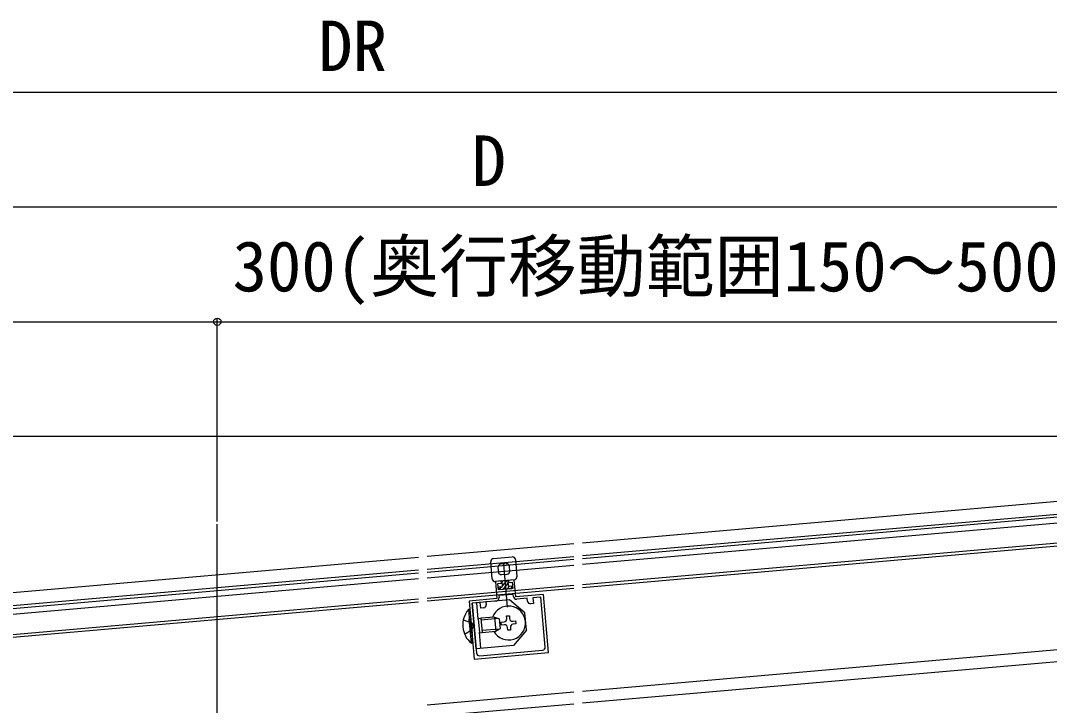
# Model space of a CAD drawing. Units: millimetres, scale not verified. Extents: x -1050 to 1050, y -1566 to 1557.
# Drawn here: x -185.7 to 172.7, y -642.8 to -404.3 of the extents above; entities that cross this region are included whole.
import ezdxf
from ezdxf.enums import TextEntityAlignment as Align

# ---------------------------------------------------------------- set-up
doc = ezdxf.new("R2010")
doc.units = ezdxf.units.MM
doc.header["$LTSCALE"] = 8
for name, color, linetype in [('0-2_YKK_11', 7, 'Continuous'), ('0-4_YKK_12', 2, 'Continuous'), ('0-5_YKK_13', 4, 'Continuous'), ('0-7_YKK_D', 6, 'Continuous')]:
    doc.layers.add(name, color=color, linetype=linetype)
doc.styles.add('ＭＳ ゴシック', font='')
doc.styles.get('ＭＳ ゴシック').set_extended_font_data('MS Gothic')

msp = doc.modelspace()

# ---------------------------------------------------------------- linework, layer by layer
at = {"layer": '0-2_YKK_11'}
msp.add_line((-25.715, -625.55), (-3.799, -623.633), dxfattribs=at)
msp.add_lwpolyline([(-27.62, -626.721), (-1.719, -624.455), (-3.488, -604.232), (-13.151, -605.077), (-13.674, -599.1), (-15.717, -599.279), (-15.647, -600.076), (-14.402, -599.967), (-14.21, -602.158), (-19.191, -602.594), (-19.383, -600.403), (-18.137, -600.294), (-18.207, -599.497), (-20.249, -599.675), (-19.726, -605.652), (-29.389, -606.498)], close=True, dxfattribs=at)
for points in [[(-13.975, -604.848), (-14.036, -604.151), (-19.017, -604.587), (-18.956, -605.284)], [(-9.109, -606.53), (-9.197, -605.534), (-12.783, -605.848)], [(-2.89, -622.549), (-4.415, -605.116), (-7.204, -605.36), (-7.03, -607.352), (-8.026, -607.44)], [(-24.364, -608.869), (-25.36, -608.956), (-25.534, -606.964), (-28.323, -607.208), (-26.798, -624.641)], [(-19.955, -606.476), (-23.542, -606.789), (-23.455, -607.786)]]:
    msp.add_lwpolyline(points, dxfattribs=at)
for centre, radius, start, end in [((-20.051, -605.38), 1.1, 275.00001, 4.99999), ((-12.879, -604.752), 1.1, 185.00001, 274.99999), ((-24.451, -607.873), 1, 275.00001, 4.99999), ((-8.113, -606.443), 1, 185.00001, 274.99999), ((-3.886, -622.636), 1, 275.00001, 4.99999), ((-25.802, -624.554), 1, 185.00001, 274.99999)]:
    msp.add_arc(centre, radius, start, end, dxfattribs=at)
at = {"layer": '0-4_YKK_12'}
for p, q in [((356.377, -555.984), (10.122, -586.277)), ((356.769, -560.467), (10.122, -590.794)), ((357.728, -571.425), (10.122, -601.836)), ((-117.136, -1424.926), (-117.136, -579.743)), ((7.122, -586.54), (-43.993, -591.012)), ((-46.993, -591.274), (-434.198, -625.15)), ((7.122, -591.057), (-43.993, -595.529)), ((-17.459, -593.709), (-16.151, -608.652)), ((-46.993, -595.791), (-433.806, -629.633)), ((7.122, -602.099), (-43.993, -606.571)), ((-46.993, -606.833), (-432.847, -640.591)), ((360.866, -607.288), (10.122, -637.974)), ((10.122, -641.989), (361.214, -611.273)), ((7.122, -638.236), (-43.993, -642.708)), ((-43.993, -646.724), (7.122, -642.252))]:
    msp.add_line(p, q, dxfattribs=at)
at = {"layer": '0-5_YKK_13'}
for p, q in [((376.78, -559.72), (10.122, -591.798)), ((376.955, -561.712), (10.122, -593.806)), ((357.641, -570.429), (10.122, -600.833)), ((-20.947, -591.706), (-14.372, -591.131)), ((7.122, -592.061), (-43.993, -596.533)), ((7.122, -594.068), (-43.993, -598.54)), ((-21.333, -598.766), (-21.856, -592.789)), ((-19.373, -594.78), (-19.233, -596.374)), ((-16.471, -593.523), (-18.464, -593.697)), ((-15.248, -596.026), (-15.388, -594.432)), ((-13.288, -592.04), (-12.765, -598.017)), ((-46.993, -596.795), (-453.642, -632.372)), ((-18.15, -597.283), (-16.157, -597.109)), ((-46.993, -598.803), (-453.468, -634.365)), ((7.122, -601.095), (-43.993, -605.567)), ((-13.674, -599.1), (-20.249, -599.675)), ((-18.836, -602.451), (-18.023, -601.482)), ((-18.836, -602.451), (-18.023, -601.482)), ((-17.923, -599.88), (-17.552, -599.439)), ((-17.923, -599.88), (-17.552, -599.439)), ((-17.811, -601.229), (-16.211, -599.322)), ((-17.811, -601.229), (-16.211, -599.322)), ((-17.596, -602.455), (-15.87, -600.398)), ((-17.596, -602.455), (-15.87, -600.398)), ((-16.254, -602.337), (-15.345, -601.254)), ((-16.254, -602.337), (-15.345, -601.254)), ((-14.912, -602.22), (-14.544, -601.781)), ((-14.912, -602.22), (-14.544, -601.781)), ((-46.993, -605.83), (-411.018, -637.678)), ((-15.373, -606.075), (-28.323, -607.208)), ((-26.929, -623.147), (-28.323, -607.208)), ((-26.228, -612.796), (-26.73, -607.068)), ((-9.956, -610.62), (-15.373, -606.075)), ((-29.137, -609.387), (-29.644, -609.431)), ((-29.644, -609.431), (-28.912, -617.799)), ((-28.615, -621.186), (-29.347, -612.818)), ((-29.137, -609.387), (-28.405, -617.755)), ((-28.108, -621.142), (-28.84, -612.774)), ((-26.25, -612.547), (-25.354, -612.469)), ((-26.228, -612.796), (-25.836, -617.279)), ((-20.572, -612.051), (-25.354, -612.469)), ((-25.354, -612.469), (-24.918, -617.45)), ((-19.13, -612.581), (-25.297, -613.121)), ((-20.572, -612.051), (-20.136, -617.031)), ((-20.572, -612.051), (-18.809, -612.699)), ((-18.512, -616.086), (-18.809, -612.699)), ((-9.433, -616.597), (-9.956, -610.62)), ((-18.808, -616.259), (-24.975, -616.798)), ((-20.136, -617.031), (-18.512, -616.086)), ((-17.123, -614.76), (-18.119, -614.847)), ((-25.335, -623.007), (-25.836, -617.279)), ((-25.814, -617.528), (-24.918, -617.45)), ((-24.918, -617.45), (-20.136, -617.031)), ((-9.433, -616.597), (-13.978, -622.014)), ((-28.108, -621.142), (-28.615, -621.186)), ((-13.978, -622.014), (-26.929, -623.147))]:
    msp.add_line(p, q, dxfattribs=at)
for points in [[(-15.966, -599.301), (-15.791, -601.293), (-14.596, -601.188), (-14.509, -602.185), (-18.892, -602.568), (-18.979, -601.572), (-17.784, -601.467), (-17.958, -599.475)], [(-16.301, -612.681), (-16.388, -611.684), (-15.392, -611.597), (-15.305, -612.593)], [(-31.442, -613.001), (-28.556, -614.109), (-27.85, -615.197)], [(-31.006, -617.982), (-28.356, -616.39), (-27.85, -615.197)], [(-18.119, -614.847), (-18.206, -613.851), (-17.21, -613.764)], [(-15.043, -615.582), (-14.956, -616.578), (-15.952, -616.665), (-16.039, -615.669)], [(-14.221, -613.503), (-13.225, -613.415), (-13.138, -614.412), (-14.134, -614.499)]]:
    msp.add_lwpolyline(points, dxfattribs=at)
for centre, radius, start, end in [((-14.284, -592.127), 1, 4.99998, 94.99998), ((-20.859, -592.702), 1, 94.99998, 185.00002), ((-18.376, -594.693), 1, 94.99998, 185.00002), ((-16.384, -594.519), 1, 5, 94.99998), ((-18.237, -596.287), 1, 185.00002, 275), ((-16.245, -596.113), 1, 275, 5), ((-13.762, -598.104), 1, 275, 5), ((-20.336, -598.679), 1, 185.00002, 275), ((-15.672, -614.131), 5.9, 210.07023, 159.92977), ((-23.41, -614.808), 8.232, 139.2189, 230.7811), ((-17.297, -612.768), 1, 275, 5), ((-14.308, -612.506), 1, 185, 275), ((-17.035, -615.756), 1, 5, 95), ((-14.047, -615.495), 1, 95, 185)]:
    msp.add_arc(centre, radius, start, end, dxfattribs=at)
at = {"layer": '0-7_YKK_D'}
for p, q in [((-500.445, -429.2), (382.864, -429.2)), ((-396.136, -469.2), (361.864, -469.2)), ((-117.136, -578.743), (-117.136, -508.2)), ((375.564, -549.2), (-543.794, -549.2))]:
    msp.add_line(p, q, dxfattribs=at)
msp.add_lwpolyline([(-417.136, -509.2), (-117.136, -509.2), (311.555, -509.2)], dxfattribs=at)
msp.add_circle((-117.136, -509.2), 1.275, dxfattribs=at)

# ---------------------------------------------------------------- texts
at = {"layer": '0-7_YKK_D', "style": 'ＭＳ ゴシック'}
for s, p in [('DR', (-81.972, -427.2)), ('D', (-28.523, -467.2)), ('300(奥行移動範囲150～500)', (-111.809, -503.927))]:
    msp.add_text(s, height=17.6, dxfattribs=at).set_placement(p, align=Align.BOTTOM_LEFT)

doc.saveas('drawing.dxf')
